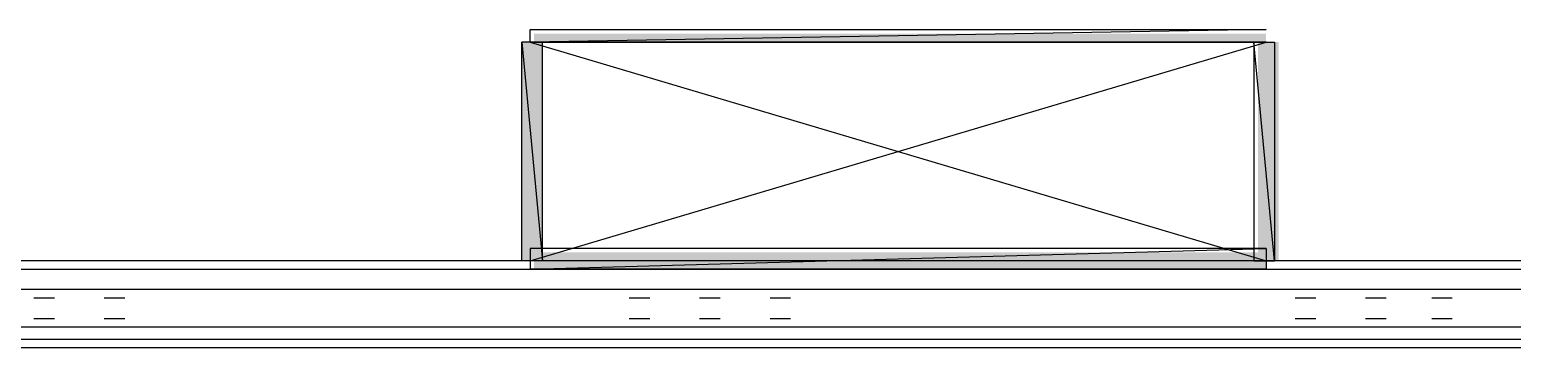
# Model space of a CAD drawing. Header units: millimetres. Extents: x 5 to 415, y 48 to 251.
# Drawn here: x 133.91 to 140.24, y 117.53 to 118.89 of the extents above; entities that cross this region are included whole.
import ezdxf

# ---------------------------------------------------------------- set-up
doc = ezdxf.new("R2010")
doc.units = ezdxf.units.MM
doc.layers.add('H', color=7, linetype='Continuous')
doc.layers.add('P', color=7, linetype='Continuous')

msp = doc.modelspace()

# ---------------------------------------------------------------- hatches: boundary and pattern name
at = {"layer": 'H', "linetype": 'Continuous'}
for points in [[(136.013, 117.898), (136.013, 118.833), (136.102, 118.833), (136.102, 117.898), (136.013, 117.898)], [(136.066, 118.833), (136.066, 118.868), (139.188, 118.868), (139.188, 118.833), (136.066, 118.833)], [(139.153, 117.898), (139.153, 118.833), (139.241, 118.833), (139.241, 117.898), (139.153, 117.898)], [(136.066, 117.863), (136.066, 117.934), (139.188, 117.934), (139.188, 117.863), (136.066, 117.863)]]:
    msp.add_hatch(color=256, dxfattribs=at).paths.add_polyline_path(points)

# ---------------------------------------------------------------- linework, layer by layer
at = {"layer": 'P'}
for points in [[(139.188, 118.886), (136.049, 118.833)], [(136.049, 118.833), (136.049, 118.886)], [(136.049, 118.886), (139.188, 118.886)], [(136.102, 118.833), (136.013, 118.833)], [(136.013, 118.833), (136.102, 117.898)], [(136.013, 118.833), (136.102, 117.898)], [(136.013, 117.898), (136.013, 118.833)], [(139.188, 118.833), (136.049, 118.833)], [(136.049, 118.833), (139.188, 118.833)], [(136.049, 117.898), (139.188, 118.833)], [(136.049, 118.833), (139.188, 117.898)], [(136.102, 117.898), (136.102, 118.833)], [(139.224, 117.898), (139.136, 118.833)], [(139.136, 118.833), (139.136, 117.898)], [(139.224, 117.898), (139.136, 118.833)], [(139.136, 118.833), (139.224, 118.833)], [(139.224, 118.833), (139.224, 117.898)], [(136.049, 117.951), (136.049, 117.863)], [(136.049, 117.863), (139.188, 117.951)], [(139.188, 117.951), (136.049, 117.951)], [(136.049, 117.863), (139.188, 117.951)], [(139.188, 117.951), (139.188, 117.863)], [(167.164, 117.898), (64.682, 117.898)], [(136.102, 117.898), (136.013, 117.898)], [(139.136, 117.898), (139.224, 117.898)], [(57.221, 117.863), (367.524, 117.863)], [(64.682, 117.863), (167.164, 117.863)], [(139.188, 117.863), (136.049, 117.863)], [(167.164, 117.775), (64.717, 117.775)], [(133.932, 117.74), (134.02, 117.74)], [(134.232, 117.74), (134.32, 117.74)], [(136.472, 117.74), (136.56, 117.74)], [(136.772, 117.74), (136.86, 117.74)], [(137.072, 117.74), (137.16, 117.74)], [(139.312, 117.74), (139.4, 117.74)], [(139.612, 117.74), (139.7, 117.74)], [(139.894, 117.74), (139.982, 117.74)], [(133.932, 117.651), (134.02, 117.651)], [(134.232, 117.651), (134.32, 117.651)], [(136.472, 117.651), (136.56, 117.651)], [(136.772, 117.651), (136.86, 117.651)], [(137.072, 117.651), (137.16, 117.651)], [(139.312, 117.651), (139.4, 117.651)], [(139.612, 117.651), (139.7, 117.651)], [(139.894, 117.651), (139.982, 117.651)], [(131.427, 117.616), (167.164, 117.616)], [(131.427, 117.616), (167.164, 117.616)], [(131.427, 117.563), (167.164, 117.563)], [(131.427, 117.563), (167.164, 117.563)], [(133.932, 117.563), (134.02, 117.563)], [(134.232, 117.563), (134.32, 117.563)], [(136.472, 117.563), (136.56, 117.563)], [(136.772, 117.563), (136.86, 117.563)], [(137.072, 117.563), (137.16, 117.563)], [(139.312, 117.563), (139.4, 117.563)], [(139.612, 117.563), (139.7, 117.563)], [(139.894, 117.563), (139.982, 117.563)], [(131.427, 117.528), (167.164, 117.528)]]:
    msp.add_lwpolyline(points, dxfattribs=at)

doc.saveas('drawing.dxf')
